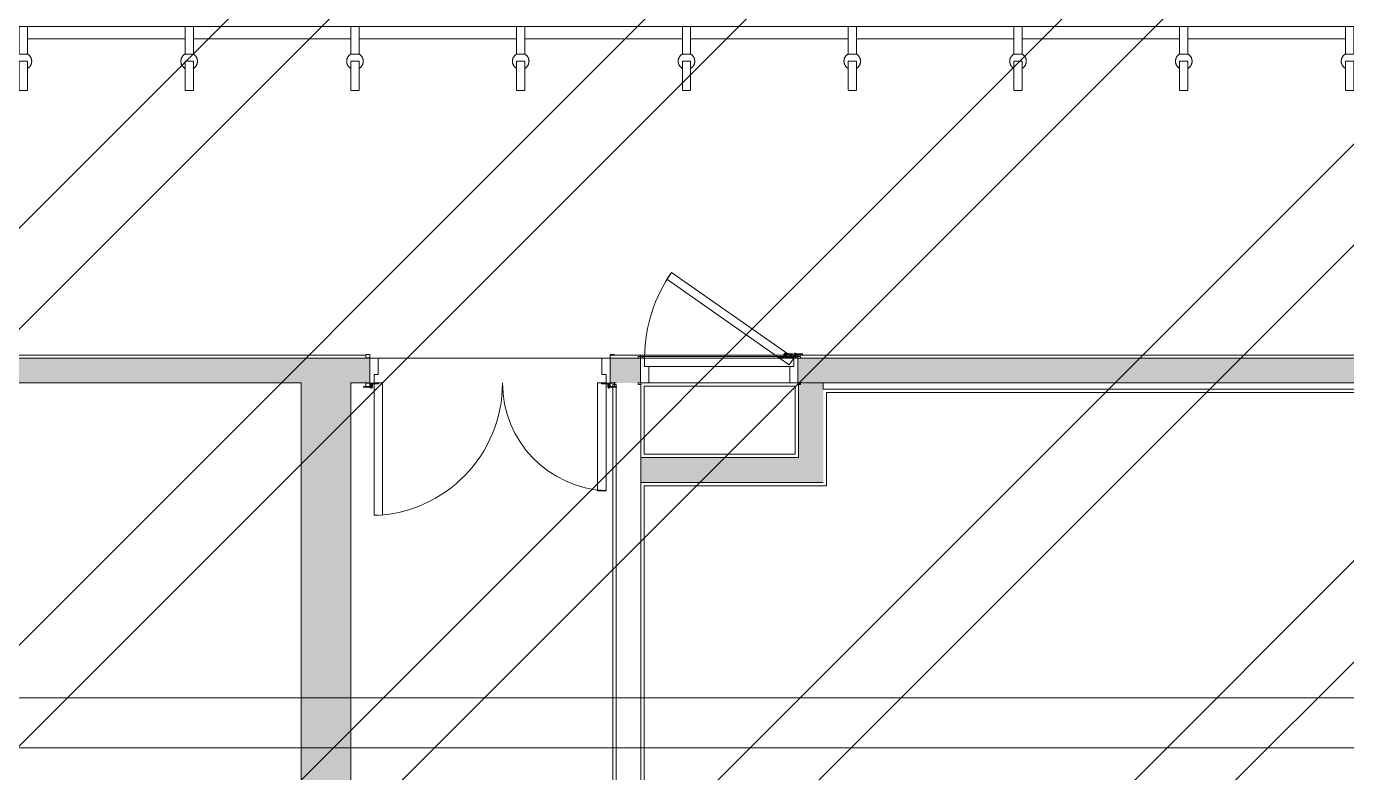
# Model space of a CAD drawing. Header units: millimetres. Extents: x -57519 to 497916, y -349472 to 446842.
# Drawn here: x 315646 to 323610, y 3207 to 7707 of the extents above; entities that cross this region are included whole.
import ezdxf

# ---------------------------------------------------------------- set-up
doc = ezdxf.new("R2010")
doc.units = ezdxf.units.MM
for name, color, linetype, lineweight in [('A-DETL-GENF', 92, 'Continuous', 5), ('A-DOOR', 31, 'Continuous', 5), ('A-DOOR-FRAM', 31, 'Continuous', 5), ('A-FLOR', 192, 'Continuous', 5), ('A-GENM', 13, 'Continuous', 5), ('A-WALL', 113, 'Continuous', 20), ('A-WALL-PATT', 111, 'Continuous', 20)]:
    doc.layers.add(name, color=color, linetype=linetype, lineweight=lineweight)

# ---------------------------------------------------------------- blocks, each defined once
blk = doc.blocks.new('Walls 13 - Walls 13-9359694-SITE COVERAGE')
at = {"layer": 'A-WALL', "lineweight": 5}
for p, q in [((66887.7, 7632.5), (67840.9, 7632.5)), ((67887.7, 7632.5), (68840.9, 7632.5)), ((68887.7, 7632.5), (69840.9, 7632.5)), ((69887.7, 7632.5), (70840.9, 7632.5)), ((70887.7, 7632.5), (71840.9, 7632.5)), ((71887.7, 7632.5), (72840.9, 7632.5)), ((72887.7, 7632.5), (73840.9, 7632.5)), ((73887.7, 7632.5), (74840.9, 7632.5))]:
    blk.add_line(p, q, dxfattribs=at)
blk = doc.blocks.new('DLN_Banner hook - DLN_Banner hook-V267-SITE COVERAGE')
at = {"layer": 'A-GENM'}
for p, q in [((-25, 0), (-25, -166.7)), ((-25, 0), (12.5, 0)), ((12.5, 0), (-12.5, 0)), ((12.5, 0), (25, 0)), ((25, -166.7), (25, 0)), ((-50, -211.6), (-49.9, -213.6)), ((-42.6, -236.3), (-41.5, -237.9)), ((-24.4, -166.7), (-25, -166.7)), ((-25, -166.7), (0, -166.7)), ((-25, -384.9), (-25, -210)), ((-25, -210), (25, -210)), ((0, -166.7), (22.5, -166.7)), ((22.5, -166.7), (25, -166.7)), ((25, -166.7), (24.4, -166.7)), ((25, -210), (25, -384.9)), ((-29, -250.8), (-27.3, -251.9)), ((-27.3, -251.9), (-25.6, -252.9)), ((24.8, -253.4), (26.6, -252.4)), ((29.9, -250.1), (31.4, -248.9)), ((-25, -385.6), (25, -385.6))]:
    blk.add_line(p, q, dxfattribs=at)
at = {"layer": 'A-GENM', "flags": 128}
for points in [[(-47.3, -193.9), (-48, -195.8), (-48.5, -197.8), (-48.9, -199.7), (-49.3, -201.7), (-49.6, -203.7), (-49.8, -205.6), (-49.9, -207.6), (-50, -209.6), (-50, -211.6)], [(-49.9, -213.6), (-49.7, -215.6), (-49.4, -217.6), (-49.1, -219.6), (-48.7, -221.5), (-48.2, -223.5), (-47.6, -225.4), (-46.9, -227.3), (-46.2, -229.1), (-45.4, -231)], [(-25, -166.7), (-26.7, -167.7), (-28.4, -168.8), (-30, -170), (-31.6, -171.2), (-33.1, -172.5), (-34.6, -173.9), (-36, -175.3), (-37.4, -176.8), (-38.7, -178.3), (-39.9, -179.9), (-41.1, -181.5), (-42.2, -183.1), (-43.2, -184.8), (-44.2, -186.6), (-45.1, -188.4), (-45.9, -190.2), (-46.7, -192), (-47.3, -193.9)], [(-45.4, -231), (-44.5, -232.8), (-43.6, -234.5), (-42.6, -236.3)], [(-41.5, -237.9), (-40.3, -239.6), (-39.1, -241.2)], [(27.5, -168.2), (25.8, -167.2), (25, -166.7)], [(37.9, -177.4), (36.6, -175.9), (35.2, -174.5), (33.8, -173.1), (32.3, -171.8), (30.7, -170.5), (29.1, -169.4), (27.5, -168.2)], [(35.9, -244.8), (37.2, -243.4), (38.5, -241.9), (39.8, -240.3), (41, -238.7), (42.1, -237), (43.1, -235.3), (44.1, -233.6), (45, -231.8), (45.8, -230), (46.6, -228.1)], [(47, -192.9), (46.3, -191), (45.5, -189.2), (44.6, -187.4), (43.7, -185.6), (42.6, -183.9), (41.6, -182.2), (40.4, -180.6), (39.2, -179), (37.9, -177.4)], [(46.6, -228.1), (47.3, -226.2), (47.9, -224.3), (48.4, -222.4), (48.9, -220.5), (49.3, -218.5), (49.6, -216.5), (49.8, -214.5), (49.9, -212.5), (50, -210.5), (50, -208.5), (49.9, -206.5)], [(49.9, -206.5), (49.7, -204.6), (49.4, -202.6), (49.1, -200.6), (48.7, -198.6), (48.2, -196.7), (47.6, -194.8), (47, -192.9)], [(-39.1, -241.2), (-37.8, -242.7), (-36.5, -244.2), (-35.1, -245.6), (-33.6, -247), (-32.1, -248.3), (-30.6, -249.6), (-29, -250.8)], [(26.6, -252.4), (28.2, -251.3), (29.9, -250.1)], [(31.4, -248.9), (33, -247.6), (34.4, -246.2), (35.9, -244.8)]]:
    blk.add_lwpolyline(points, dxfattribs=at)
blk = doc.blocks.new('DLN_Banner hook - DLN_Banner hook-V268-SITE COVERAGE')
at = {"layer": 'A-GENM'}
for p, q in [((-25, 0), (-25, -166.7)), ((-25, 0), (-24.1, 0)), ((-24.1, 0), (25, 0)), ((12.5, 0), (-12.5, 0)), ((25, -166.7), (25, 0)), ((-24.4, -166.7), (-25, -166.7)), ((-25, -166.7), (0, -166.7)), ((-25, -384.9), (-25, -210)), ((-25, -210), (25, -210)), ((0, -166.7), (25, -166.7)), ((25, -166.7), (24.4, -166.7)), ((25, -210), (25, -267.7)), ((25, -267.7), (25, -385.6)), ((-25, -385.6), (25, -385.6)), ((25, -385.6), (25, -384.9))]:
    blk.add_line(p, q, dxfattribs=at)
at = {"layer": 'A-GENM', "flags": 128}
for points in [[(-49.9, -207.6), (-50, -209.6), (-50, -211.6), (-49.9, -213.6), (-49.7, -215.6), (-49.4, -217.6), (-49.1, -219.6), (-48.7, -221.5), (-48.2, -223.5), (-47.6, -225.4), (-46.9, -227.3), (-46.2, -229.1)], [(-25, -166.7), (-26.7, -167.7), (-28.4, -168.8), (-30, -170), (-31.6, -171.2), (-33.1, -172.5), (-34.6, -173.9), (-36, -175.3), (-37.4, -176.8), (-38.7, -178.3), (-39.9, -179.9), (-41.1, -181.5), (-42.2, -183.1), (-43.2, -184.8), (-44.2, -186.6), (-45.1, -188.4), (-45.9, -190.2), (-46.7, -192), (-47.3, -193.9), (-48, -195.8), (-48.5, -197.8), (-48.9, -199.7), (-49.3, -201.7), (-49.6, -203.7), (-49.8, -205.6), (-49.9, -207.6)], [(-46.2, -229.1), (-45.4, -231), (-44.5, -232.8), (-43.6, -234.5), (-42.6, -236.3), (-41.5, -237.9), (-40.3, -239.6), (-39.1, -241.2), (-37.8, -242.7), (-36.5, -244.2), (-35.1, -245.6), (-33.6, -247), (-32.1, -248.3), (-30.6, -249.6), (-29, -250.8), (-27.3, -251.9), (-25.6, -252.9)], [(24.8, -253.4), (26.6, -252.4), (28.2, -251.3), (29.9, -250.1), (31.4, -248.9), (33, -247.6), (34.4, -246.2), (35.9, -244.8), (37.2, -243.4), (38.5, -241.9), (39.8, -240.3), (41, -238.7), (42.1, -237), (43.1, -235.3), (44.1, -233.6), (45, -231.8), (45.8, -230), (46.6, -228.1), (47.3, -226.2), (47.9, -224.3), (48.4, -222.4), (48.9, -220.5)], [(48.9, -220.5), (49.3, -218.5), (49.6, -216.5), (49.8, -214.5), (49.9, -212.5), (50, -210.5), (50, -208.5), (49.9, -206.5), (49.7, -204.6), (49.4, -202.6), (49.1, -200.6), (48.7, -198.6), (48.2, -196.7), (47.6, -194.8), (47, -192.9), (46.3, -191), (45.5, -189.2), (44.6, -187.4), (43.7, -185.6), (42.6, -183.9), (41.6, -182.2), (40.4, -180.6), (39.2, -179), (37.9, -177.4), (36.6, -175.9), (35.2, -174.5), (33.8, -173.1), (32.3, -171.8), (30.7, -170.5), (29.1, -169.4), (27.5, -168.2), (25.8, -167.2), (25, -166.7)]]:
    blk.add_lwpolyline(points, dxfattribs=at)
blk = doc.blocks.new('DLN_Banner hook - DLN_Banner hook-V269-SITE COVERAGE')
at = {"layer": 'A-GENM'}
for p, q in [((-25, 0), (-25, -166.7)), ((-25, 0), (25, 0)), ((12.5, 0), (-12.5, 0)), ((25, -166.7), (25, 0)), ((-24.4, -166.7), (-25, -166.7)), ((-25, -166.7), (0, -166.7)), ((-25, -384.9), (-25, -210)), ((-25, -210), (25, -210)), ((0, -166.7), (25, -166.7)), ((25, -166.7), (24.4, -166.7)), ((25, -210), (25, -384.9)), ((-25, -385.6), (25, -385.6))]:
    blk.add_line(p, q, dxfattribs=at)
at = {"layer": 'A-GENM', "flags": 128}
for points in [[(-25, -166.7), (-26.7, -167.7), (-28.4, -168.8), (-30, -170), (-31.6, -171.2), (-33.1, -172.5), (-34.6, -173.9), (-36, -175.3), (-37.4, -176.8), (-38.7, -178.3), (-39.9, -179.9), (-41.1, -181.5), (-42.2, -183.1), (-43.2, -184.8), (-44.2, -186.6), (-45.1, -188.4), (-45.9, -190.2), (-46.7, -192), (-47.3, -193.9), (-48, -195.8), (-48.5, -197.8), (-48.9, -199.7), (-49.3, -201.7), (-49.6, -203.7), (-49.8, -205.6), (-49.9, -207.6), (-50, -209.6), (-50, -211.6), (-49.9, -213.6), (-49.7, -215.6), (-49.4, -217.6), (-49.1, -219.6), (-48.7, -221.5), (-48.2, -223.5), (-47.6, -225.4), (-46.9, -227.3), (-46.2, -229.1), (-45.4, -231), (-44.5, -232.8), (-43.6, -234.5), (-42.6, -236.3), (-41.5, -237.9), (-40.3, -239.6), (-39.1, -241.2), (-37.8, -242.7), (-36.5, -244.2), (-35.1, -245.6), (-33.6, -247), (-32.1, -248.3), (-30.6, -249.6), (-29, -250.8), (-27.3, -251.9), (-25.6, -252.9)], [(24.8, -253.4), (26.6, -252.4), (28.2, -251.3), (29.9, -250.1), (31.4, -248.9), (33, -247.6), (34.4, -246.2), (35.9, -244.8), (37.2, -243.4), (38.5, -241.9), (39.8, -240.3), (41, -238.7), (42.1, -237), (43.1, -235.3), (44.1, -233.6), (45, -231.8), (45.8, -230), (46.6, -228.1), (47.3, -226.2), (47.9, -224.3), (48.4, -222.4), (48.9, -220.5), (49.3, -218.5), (49.6, -216.5), (49.8, -214.5), (49.9, -212.5), (50, -210.5), (50, -208.5), (49.9, -206.5), (49.7, -204.6), (49.4, -202.6), (49.1, -200.6), (48.7, -198.6), (48.2, -196.7), (47.6, -194.8), (47, -192.9), (46.3, -191), (45.5, -189.2), (44.6, -187.4), (43.7, -185.6), (42.6, -183.9), (41.6, -182.2), (40.4, -180.6), (39.2, -179), (37.9, -177.4), (36.6, -175.9), (35.2, -174.5), (33.8, -173.1), (32.3, -171.8), (30.7, -170.5), (29.1, -169.4), (27.5, -168.2), (25.8, -167.2), (25, -166.7)]]:
    blk.add_lwpolyline(points, dxfattribs=at)
blk = doc.blocks.new('DLN_Banner hook - DLN_Banner hook-V270-SITE COVERAGE')
at = {"layer": 'A-GENM'}
for p, q in [((-25, 0), (-25, -166.7)), ((-25, 0), (25, 0)), ((12.5, 0), (-12.5, 0)), ((25, -166.7), (25, 0)), ((-49.9, -213.6), (-49.7, -215.6)), ((-24.4, -166.7), (-25, -166.7)), ((-25, -166.7), (0, -166.7)), ((-25, -384.9), (-25, -210)), ((-25, -210), (25, -210)), ((0, -166.7), (25, -166.7)), ((25, -166.7), (24.4, -166.7)), ((25, -210), (25, -217.7)), ((25, -217.7), (25, -384.9)), ((-25, -385.6), (25, -385.6))]:
    blk.add_line(p, q, dxfattribs=at)
at = {"layer": 'A-GENM', "flags": 128}
for points in [[(-48, -195.8), (-48.5, -197.8), (-48.9, -199.7), (-49.3, -201.7), (-49.6, -203.7), (-49.8, -205.6), (-49.9, -207.6), (-50, -209.6), (-50, -211.6), (-49.9, -213.6)], [(-49.7, -215.6), (-49.4, -217.6), (-49.1, -219.6), (-48.7, -221.5), (-48.2, -223.5), (-47.6, -225.4), (-46.9, -227.3), (-46.2, -229.1), (-45.4, -231), (-44.5, -232.8), (-43.6, -234.5), (-42.6, -236.3), (-41.5, -237.9), (-40.3, -239.6), (-39.1, -241.2), (-37.8, -242.7), (-36.5, -244.2), (-35.1, -245.6)], [(-25, -166.7), (-26.7, -167.7), (-28.4, -168.8), (-30, -170), (-31.6, -171.2), (-33.1, -172.5), (-34.6, -173.9), (-36, -175.3), (-37.4, -176.8), (-38.7, -178.3), (-39.9, -179.9), (-41.1, -181.5), (-42.2, -183.1), (-43.2, -184.8), (-44.2, -186.6), (-45.1, -188.4), (-45.9, -190.2), (-46.7, -192), (-47.3, -193.9), (-48, -195.8)], [(24.8, -253.4), (26.6, -252.4), (28.2, -251.3), (29.9, -250.1), (31.4, -248.9), (33, -247.6), (34.4, -246.2), (35.9, -244.8), (37.2, -243.4), (38.5, -241.9), (39.8, -240.3), (41, -238.7), (42.1, -237), (43.1, -235.3), (44.1, -233.6), (45, -231.8), (45.8, -230), (46.6, -228.1), (47.3, -226.2), (47.9, -224.3), (48.4, -222.4), (48.9, -220.5), (49.3, -218.5), (49.6, -216.5), (49.8, -214.5), (49.9, -212.5), (50, -210.5), (50, -208.5), (49.9, -206.5), (49.7, -204.6), (49.4, -202.6), (49.1, -200.6), (48.7, -198.6), (48.2, -196.7), (47.6, -194.8), (47, -192.9), (46.3, -191), (45.5, -189.2), (44.6, -187.4), (43.7, -185.6), (42.6, -183.9), (41.6, -182.2), (40.4, -180.6), (39.2, -179), (37.9, -177.4), (36.6, -175.9), (35.2, -174.5)], [(35.2, -174.5), (33.8, -173.1), (32.3, -171.8), (30.7, -170.5), (29.1, -169.4), (27.5, -168.2), (25.8, -167.2), (25, -166.7)], [(-35.1, -245.6), (-33.6, -247), (-32.1, -248.3), (-30.6, -249.6)], [(-30.6, -249.6), (-29, -250.8), (-27.3, -251.9), (-25.6, -252.9)]]:
    blk.add_lwpolyline(points, dxfattribs=at)
blk = doc.blocks.new('DLN_Banner hook - DLN_Banner hook-V271-SITE COVERAGE')
at = {"layer": 'A-GENM'}
for p, q in [((-25, 0), (-25, -166.7)), ((-25, 0), (25, 0)), ((12.5, 0), (-12.5, 0)), ((25, -166.7), (25, 0)), ((-24.4, -166.7), (-25, -166.7)), ((-25, -166.7), (-22.5, -166.7)), ((-25, -368.3), (-25, -210)), ((-25, -210), (25, -210)), ((-22.5, -166.7), (0, -166.7)), ((0, -166.7), (22.5, -166.7)), ((22.5, -166.7), (25, -166.7)), ((25, -166.7), (24.4, -166.7)), ((25, -210), (25, -247.6)), ((29.1, -169.4), (27.5, -168.2)), ((25, -247.6), (25, -384.9)), ((-25, -384.9), (-25, -368.3)), ((-25, -385.6), (25, -385.6))]:
    blk.add_line(p, q, dxfattribs=at)
at = {"layer": 'A-GENM', "flags": 128}
for points in [[(-49.9, -207.6), (-50, -209.6), (-50, -211.6), (-49.9, -213.6), (-49.7, -215.6), (-49.4, -217.6), (-49.1, -219.6), (-48.7, -221.5), (-48.2, -223.5), (-47.6, -225.4)], [(-49.3, -201.7), (-49.6, -203.7), (-49.8, -205.6), (-49.9, -207.6)], [(-48, -195.8), (-48.5, -197.8), (-48.9, -199.7), (-49.3, -201.7)], [(-45.9, -190.2), (-46.7, -192), (-47.3, -193.9), (-48, -195.8)], [(-47.6, -225.4), (-46.9, -227.3), (-46.2, -229.1), (-45.4, -231), (-44.5, -232.8), (-43.6, -234.5), (-42.6, -236.3), (-41.5, -237.9), (-40.3, -239.6), (-39.1, -241.2), (-37.8, -242.7), (-36.5, -244.2), (-35.1, -245.6), (-33.6, -247), (-32.1, -248.3), (-30.6, -249.6), (-29, -250.8), (-27.3, -251.9), (-25.6, -252.9)], [(-43.2, -184.8), (-44.2, -186.6), (-45.1, -188.4), (-45.9, -190.2)], [(-39.9, -179.9), (-41.1, -181.5), (-42.2, -183.1), (-43.2, -184.8)], [(-36, -175.3), (-37.4, -176.8), (-38.7, -178.3), (-39.9, -179.9)], [(-31.6, -171.2), (-33.1, -172.5), (-34.6, -173.9), (-36, -175.3)], [(-25, -166.7), (-26.7, -167.7), (-28.4, -168.8), (-30, -170), (-31.6, -171.2)], [(24.8, -253.4), (26.6, -252.4), (28.2, -251.3), (29.9, -250.1), (31.4, -248.9), (33, -247.6), (34.4, -246.2), (35.9, -244.8), (37.2, -243.4), (38.5, -241.9), (39.8, -240.3), (41, -238.7), (42.1, -237), (43.1, -235.3), (44.1, -233.6), (45, -231.8), (45.8, -230), (46.6, -228.1), (47.3, -226.2), (47.9, -224.3), (48.4, -222.4), (48.9, -220.5), (49.3, -218.5), (49.6, -216.5), (49.8, -214.5), (49.9, -212.5), (50, -210.5), (50, -208.5), (49.9, -206.5), (49.7, -204.6), (49.4, -202.6), (49.1, -200.6), (48.7, -198.6), (48.2, -196.7), (47.6, -194.8), (47, -192.9), (46.3, -191), (45.5, -189.2), (44.6, -187.4), (43.7, -185.6), (42.6, -183.9), (41.6, -182.2), (40.4, -180.6), (39.2, -179), (37.9, -177.4), (36.6, -175.9), (35.2, -174.5), (33.8, -173.1), (32.3, -171.8), (30.7, -170.5), (29.1, -169.4)], [(27.5, -168.2), (25.8, -167.2), (25, -166.7)]]:
    blk.add_lwpolyline(points, dxfattribs=at)
blk = doc.blocks.new('DLN_Banner hook - DLN_Banner hook-V272-SITE COVERAGE')
at = {"layer": 'A-GENM'}
for p, q in [((-25, 0), (-25, -166.7)), ((-25, 0), (25, 0)), ((12.5, 0), (-12.5, 0)), ((25, -166.7), (25, 0)), ((-49.1, -219.6), (-48.7, -221.5)), ((-48.7, -221.5), (-48.2, -223.5)), ((-48.2, -223.5), (-47.6, -225.4)), ((-47.6, -225.4), (-46.9, -227.3)), ((-43.6, -234.5), (-42.6, -236.3)), ((-42.6, -236.3), (-41.5, -237.9)), ((-41.5, -237.9), (-40.3, -239.6)), ((-24.4, -166.7), (-25, -166.7)), ((-25, -166.7), (-24.4, -166.7)), ((-25, -217.7), (-25, -210)), ((-25, -210), (25, -210)), ((-25, -267.7), (-25, -217.7)), ((-24.4, -166.7), (0, -166.7)), ((0, -166.7), (25, -166.7)), ((25, -166.7), (24.4, -166.7)), ((25, -210), (25, -217.7)), ((25, -217.7), (25, -230.5)), ((25, -230.5), (25, -289.7)), ((-40.3, -239.6), (-39.1, -241.2)), ((-39.1, -241.2), (-37.8, -242.7)), ((-37.8, -242.7), (-36.5, -244.2)), ((-36.5, -244.2), (-35.1, -245.6)), ((-35.1, -245.6), (-33.6, -247)), ((-33.6, -247), (-32.1, -248.3)), ((-32.1, -248.3), (-30.6, -249.6)), ((-30.6, -249.6), (-29, -250.8)), ((-25, -333.7), (-25, -267.7)), ((25, -289.7), (25, -379.2)), ((-25, -379.2), (-25, -333.7)), ((-25, -385.6), (-25, -379.2)), ((-25, -384.9), (-25, -385.6)), ((-25, -385.6), (25, -385.6)), ((25, -379.2), (25, -384.9)), ((25, -384.9), (25, -385.6)), ((25, -385.6), (25, -384.9))]:
    blk.add_line(p, q, dxfattribs=at)
at = {"layer": 'A-GENM', "flags": 128}
for points in [[(-38.7, -178.3), (-39.9, -179.9), (-41.1, -181.5), (-42.2, -183.1), (-43.2, -184.8), (-44.2, -186.6), (-45.1, -188.4), (-45.9, -190.2), (-46.7, -192), (-47.3, -193.9), (-48, -195.8), (-48.5, -197.8), (-48.9, -199.7), (-49.3, -201.7), (-49.6, -203.7), (-49.8, -205.6), (-49.9, -207.6), (-50, -209.6), (-50, -211.6), (-49.9, -213.6), (-49.7, -215.6), (-49.4, -217.6), (-49.1, -219.6)], [(-46.9, -227.3), (-46.2, -229.1), (-45.4, -231), (-44.5, -232.8), (-43.6, -234.5)], [(-34.6, -173.9), (-36, -175.3), (-37.4, -176.8), (-38.7, -178.3)], [(-30, -170), (-31.6, -171.2), (-33.1, -172.5), (-34.6, -173.9)], [(-25, -166.7), (-26.7, -167.7), (-28.4, -168.8), (-30, -170)], [(24.8, -253.4), (26.6, -252.4), (28.2, -251.3), (29.9, -250.1), (31.4, -248.9), (33, -247.6), (34.4, -246.2), (35.9, -244.8), (37.2, -243.4), (38.5, -241.9), (39.8, -240.3), (41, -238.7), (42.1, -237), (43.1, -235.3), (44.1, -233.6), (45, -231.8), (45.8, -230), (46.6, -228.1), (47.3, -226.2), (47.9, -224.3), (48.4, -222.4), (48.9, -220.5), (49.3, -218.5), (49.6, -216.5), (49.8, -214.5)], [(40.4, -180.6), (39.2, -179), (37.9, -177.4), (36.6, -175.9), (35.2, -174.5), (33.8, -173.1), (32.3, -171.8), (30.7, -170.5), (29.1, -169.4), (27.5, -168.2), (25.8, -167.2), (25, -166.7)], [(49.9, -206.5), (49.7, -204.6), (49.4, -202.6), (49.1, -200.6), (48.7, -198.6), (48.2, -196.7), (47.6, -194.8), (47, -192.9), (46.3, -191), (45.5, -189.2), (44.6, -187.4), (43.7, -185.6), (42.6, -183.9), (41.6, -182.2), (40.4, -180.6)], [(49.8, -214.5), (49.9, -212.5), (50, -210.5), (50, -208.5), (49.9, -206.5)], [(-29, -250.8), (-27.3, -251.9), (-25.6, -252.9)]]:
    blk.add_lwpolyline(points, dxfattribs=at)
blk = doc.blocks.new('DLN_Banner hook - DLN_Banner hook-V273-SITE COVERAGE')
at = {"layer": 'A-GENM'}
for p, q in [((-25, 0), (-25, -166.7)), ((-25, 0), (25, 0)), ((12.5, 0), (-12.5, 0)), ((25, -166.7), (25, 0)), ((-49.9, -213.6), (-49.7, -215.6)), ((-24.4, -166.7), (-25, -166.7)), ((-25, -166.7), (0, -166.7)), ((-25, -289.7), (-25, -210)), ((-25, -210), (25, -210)), ((0, -166.7), (25, -166.7)), ((25, -166.7), (24.4, -166.7)), ((25, -210), (25, -217.7)), ((25, -217.7), (25, -379.2)), ((32.3, -171.8), (30.7, -170.5)), ((47.9, -224.3), (48.4, -222.4)), ((-27.3, -251.9), (-25.6, -252.9)), ((-25, -333.7), (-25, -289.7)), ((24.8, -253.4), (26.6, -252.4)), ((31.4, -248.9), (33, -247.6)), ((-25, -384.9), (-25, -333.7)), ((-25, -385.6), (25, -385.6)), ((25, -379.2), (25, -384.9))]:
    blk.add_line(p, q, dxfattribs=at)
at = {"layer": 'A-GENM', "flags": 128}
for points in [[(-48.5, -197.8), (-48.9, -199.7), (-49.3, -201.7), (-49.6, -203.7), (-49.8, -205.6), (-49.9, -207.6), (-50, -209.6), (-50, -211.6), (-49.9, -213.6)], [(-49.7, -215.6), (-49.4, -217.6), (-49.1, -219.6), (-48.7, -221.5), (-48.2, -223.5)], [(-44.2, -186.6), (-45.1, -188.4), (-45.9, -190.2), (-46.7, -192), (-47.3, -193.9), (-48, -195.8), (-48.5, -197.8)], [(-48.2, -223.5), (-47.6, -225.4), (-46.9, -227.3), (-46.2, -229.1), (-45.4, -231), (-44.5, -232.8)], [(-44.5, -232.8), (-43.6, -234.5), (-42.6, -236.3), (-41.5, -237.9), (-40.3, -239.6)], [(-37.4, -176.8), (-38.7, -178.3), (-39.9, -179.9), (-41.1, -181.5), (-42.2, -183.1), (-43.2, -184.8), (-44.2, -186.6)], [(-34.6, -173.9), (-36, -175.3), (-37.4, -176.8)], [(-25, -166.7), (-26.7, -167.7), (-28.4, -168.8), (-30, -170), (-31.6, -171.2), (-33.1, -172.5), (-34.6, -173.9)], [(30.7, -170.5), (29.1, -169.4), (27.5, -168.2), (25.8, -167.2), (25, -166.7)], [(49.7, -204.6), (49.4, -202.6), (49.1, -200.6), (48.7, -198.6), (48.2, -196.7), (47.6, -194.8), (47, -192.9), (46.3, -191), (45.5, -189.2), (44.6, -187.4), (43.7, -185.6), (42.6, -183.9), (41.6, -182.2), (40.4, -180.6), (39.2, -179), (37.9, -177.4), (36.6, -175.9), (35.2, -174.5), (33.8, -173.1), (32.3, -171.8)], [(38.5, -241.9), (39.8, -240.3), (41, -238.7), (42.1, -237), (43.1, -235.3)], [(43.1, -235.3), (44.1, -233.6), (45, -231.8), (45.8, -230), (46.6, -228.1), (47.3, -226.2), (47.9, -224.3)], [(48.4, -222.4), (48.9, -220.5), (49.3, -218.5), (49.6, -216.5), (49.8, -214.5)], [(49.8, -214.5), (49.9, -212.5), (50, -210.5), (50, -208.5), (49.9, -206.5), (49.7, -204.6)], [(-40.3, -239.6), (-39.1, -241.2), (-37.8, -242.7), (-36.5, -244.2), (-35.1, -245.6), (-33.6, -247), (-32.1, -248.3)], [(-32.1, -248.3), (-30.6, -249.6), (-29, -250.8), (-27.3, -251.9)], [(26.6, -252.4), (28.2, -251.3), (29.9, -250.1), (31.4, -248.9)], [(33, -247.6), (34.4, -246.2), (35.9, -244.8), (37.2, -243.4), (38.5, -241.9)]]:
    blk.add_lwpolyline(points, dxfattribs=at)
blk = doc.blocks.new('DLN_Banner hook - DLN_Banner hook-V274-SITE COVERAGE')
at = {"layer": 'A-GENM'}
for p, q in [((-25, 0), (-25, -166.7)), ((-25, 0), (25, 0)), ((0, 0), (-12.5, 0)), ((12.5, 0), (0, 0)), ((25, -166.7), (25, 0)), ((-49.4, -217.6), (-49.1, -219.6)), ((-45.4, -231), (-44.5, -232.8)), ((-41.5, -237.9), (-40.3, -239.6)), ((-37.4, -176.8), (-38.7, -178.3)), ((-24.4, -166.7), (-25, -166.7)), ((-25, -166.7), (0, -166.7)), ((-25, -385.6), (-25, -210)), ((-25, -210), (25, -210)), ((0, -166.7), (25, -166.7)), ((25, -166.7), (24.4, -166.7)), ((25, -210), (25, -384.9)), ((48.9, -220.5), (49.3, -218.5)), ((49.3, -218.5), (49.6, -216.5)), ((49.9, -212.5), (50, -210.5)), ((-27.3, -251.9), (-25.6, -252.9)), ((24.8, -253.4), (26.6, -252.4)), ((31.4, -248.9), (33, -247.6)), ((33, -247.6), (34.4, -246.2)), ((-25, -384.9), (-25, -385.6)), ((-25, -385.6), (25, -385.6))]:
    blk.add_line(p, q, dxfattribs=at)
at = {"layer": 'A-GENM', "flags": 128}
for points in [[(-49.3, -201.7), (-49.6, -203.7), (-49.8, -205.6), (-49.9, -207.6), (-50, -209.6), (-50, -211.6), (-49.9, -213.6)], [(-49.9, -213.6), (-49.7, -215.6), (-49.4, -217.6)], [(-47.3, -193.9), (-48, -195.8), (-48.5, -197.8), (-48.9, -199.7), (-49.3, -201.7)], [(-49.1, -219.6), (-48.7, -221.5), (-48.2, -223.5)], [(-48.2, -223.5), (-47.6, -225.4), (-46.9, -227.3), (-46.2, -229.1), (-45.4, -231)], [(-43.2, -184.8), (-44.2, -186.6), (-45.1, -188.4), (-45.9, -190.2), (-46.7, -192), (-47.3, -193.9)], [(-44.5, -232.8), (-43.6, -234.5), (-42.6, -236.3), (-41.5, -237.9)], [(-38.7, -178.3), (-39.9, -179.9), (-41.1, -181.5), (-42.2, -183.1), (-43.2, -184.8)], [(-33.1, -172.5), (-34.6, -173.9), (-36, -175.3), (-37.4, -176.8)], [(-28.4, -168.8), (-30, -170), (-31.6, -171.2), (-33.1, -172.5)], [(-25, -166.7), (-26.7, -167.7), (-28.4, -168.8)], [(50, -210.5), (50, -208.5), (49.9, -206.5), (49.7, -204.6), (49.4, -202.6), (49.1, -200.6), (48.7, -198.6), (48.2, -196.7), (47.6, -194.8), (47, -192.9), (46.3, -191), (45.5, -189.2), (44.6, -187.4), (43.7, -185.6), (42.6, -183.9), (41.6, -182.2), (40.4, -180.6), (39.2, -179), (37.9, -177.4), (36.6, -175.9), (35.2, -174.5), (33.8, -173.1), (32.3, -171.8), (30.7, -170.5), (29.1, -169.4), (27.5, -168.2), (25.8, -167.2), (25, -166.7)], [(34.4, -246.2), (35.9, -244.8), (37.2, -243.4), (38.5, -241.9), (39.8, -240.3), (41, -238.7), (42.1, -237), (43.1, -235.3), (44.1, -233.6)], [(44.1, -233.6), (45, -231.8), (45.8, -230), (46.6, -228.1), (47.3, -226.2), (47.9, -224.3), (48.4, -222.4), (48.9, -220.5)], [(49.6, -216.5), (49.8, -214.5), (49.9, -212.5)], [(-40.3, -239.6), (-39.1, -241.2), (-37.8, -242.7), (-36.5, -244.2)], [(-36.5, -244.2), (-35.1, -245.6), (-33.6, -247), (-32.1, -248.3)], [(-32.1, -248.3), (-30.6, -249.6), (-29, -250.8), (-27.3, -251.9)], [(26.6, -252.4), (28.2, -251.3), (29.9, -250.1), (31.4, -248.9)]]:
    blk.add_lwpolyline(points, dxfattribs=at)
blk = doc.blocks.new('DLN_Banner hook - DLN_Banner hook-V275-SITE COVERAGE')
at = {"layer": 'A-GENM'}
for p, q in [((-25, 0), (-25, -166.7)), ((-25, 0), (25, 0)), ((6.5, 0), (-12.5, 0)), ((12.5, 0), (6.5, 0)), ((25, -166.7), (25, 0)), ((-49.3, -201.7), (-49.6, -203.7)), ((-24.4, -166.7), (-25, -166.7)), ((-25, -166.7), (-22.5, -166.7)), ((-25, -352.8), (-25, -210)), ((-25, -210), (25, -210)), ((-22.5, -166.7), (-5.6, -166.7)), ((-5.6, -166.7), (0, -166.7)), ((0, -166.7), (25, -166.7)), ((25, -166.7), (24.4, -166.7)), ((25, -210), (25, -267.7)), ((42.6, -183.9), (41.6, -182.2)), ((25, -267.7), (25, -289.7)), ((25, -289.7), (25, -385.6)), ((-25, -384.9), (-25, -352.8)), ((-25, -385.6), (25, -385.6)), ((25, -385.6), (25, -384.9))]:
    blk.add_line(p, q, dxfattribs=at)
at = {"layer": 'A-GENM', "flags": 128}
for points in [[(-49.6, -203.7), (-49.8, -205.6), (-49.9, -207.6), (-50, -209.6), (-50, -211.6), (-49.9, -213.6), (-49.7, -215.6), (-49.4, -217.6), (-49.1, -219.6), (-48.7, -221.5), (-48.2, -223.5), (-47.6, -225.4), (-46.9, -227.3), (-46.2, -229.1), (-45.4, -231), (-44.5, -232.8), (-43.6, -234.5), (-42.6, -236.3)], [(-25, -166.7), (-26.7, -167.7), (-28.4, -168.8), (-30, -170), (-31.6, -171.2), (-33.1, -172.5), (-34.6, -173.9), (-36, -175.3), (-37.4, -176.8), (-38.7, -178.3), (-39.9, -179.9), (-41.1, -181.5), (-42.2, -183.1), (-43.2, -184.8), (-44.2, -186.6), (-45.1, -188.4), (-45.9, -190.2), (-46.7, -192), (-47.3, -193.9), (-48, -195.8), (-48.5, -197.8), (-48.9, -199.7), (-49.3, -201.7)], [(-42.6, -236.3), (-41.5, -237.9), (-40.3, -239.6), (-39.1, -241.2), (-37.8, -242.7), (-36.5, -244.2), (-35.1, -245.6), (-33.6, -247), (-32.1, -248.3), (-30.6, -249.6), (-29, -250.8), (-27.3, -251.9), (-25.6, -252.9)], [(24.8, -253.4), (26.6, -252.4), (28.2, -251.3), (29.9, -250.1), (31.4, -248.9), (33, -247.6), (34.4, -246.2), (35.9, -244.8), (37.2, -243.4), (38.5, -241.9), (39.8, -240.3), (41, -238.7), (42.1, -237), (43.1, -235.3), (44.1, -233.6), (45, -231.8), (45.8, -230), (46.6, -228.1), (47.3, -226.2), (47.9, -224.3), (48.4, -222.4), (48.9, -220.5), (49.3, -218.5), (49.6, -216.5), (49.8, -214.5), (49.9, -212.5), (50, -210.5)], [(33.8, -173.1), (32.3, -171.8), (30.7, -170.5), (29.1, -169.4), (27.5, -168.2), (25.8, -167.2), (25, -166.7)], [(41.6, -182.2), (40.4, -180.6), (39.2, -179), (37.9, -177.4), (36.6, -175.9), (35.2, -174.5), (33.8, -173.1)], [(50, -210.5), (50, -208.5), (49.9, -206.5), (49.7, -204.6), (49.4, -202.6), (49.1, -200.6), (48.7, -198.6), (48.2, -196.7), (47.6, -194.8), (47, -192.9), (46.3, -191), (45.5, -189.2), (44.6, -187.4), (43.7, -185.6), (42.6, -183.9)]]:
    blk.add_lwpolyline(points, dxfattribs=at)
blk = doc.blocks.new('DLN-Access Panel__AP02_ - _AP02_ 900 x 1100 _WH_-14685773-SITE COVERAGE')
at = {"layer": 'A-DOOR'}
for p, q in [((-490, 85), (-477.5, 85)), ((-477.5, 85), (-490, 85)), ((-490, 75), (-490, 85)), ((472, 85), (490, 85)), ((490, 85), (472, 85)), ((490, 85), (490, 75)), ((490, 85), (490, 75)), ((-490, 75), (-477.5, 75)), ((-477.5, 75), (-490, 75)), ((-475, 75), (-460, 75)), ((-457.5, 75), (460, 75)), ((-457.5, 75), (-425, 75)), ((-452.5, 75), (-425, 75)), ((-425, 75), (425, 75)), ((-425, 75), (425, 75)), ((425, 75), (460, 75)), ((425, 75), (447.5, 75)), ((452.5, 75), (460, 75)), ((460, 75), (472.5, 75)), ((490, 75), (472.5, 75)), ((475, 75), (490, 75)), ((-490, -75), (490, -75)), ((-475, -75), (-490, -75)), ((-490, -85), (-490, -75)), ((-465, -75), (-475, -75)), ((-465, -75), (-465, -85)), ((-450, -75), (-465, -75)), ((-465, -75), (-450, -75)), ((-465, -85), (-465, -75)), ((-412.5, -75), (-465, -75)), ((-465, -75), (-465, -85)), ((-465, -85), (-465, -75)), ((-465, -75), (-412.5, -75)), ((-412.5, -75), (-460, -75)), ((-460, -75), (-460, -85)), ((-412.5, -75), (-460, -75)), ((460, -75), (-460, -75)), ((-460, -76.7), (-460, -85)), ((-455.5, -75), (-459.5, -75)), ((-459.5, -75), (-455.5, -75)), ((-459.5, -76.8), (-459.5, -85)), ((-459.5, -85), (-459.5, -76.8)), ((-455.5, -85), (-455.5, -78.2)), ((-455.5, -78.2), (-455.5, -85)), ((-421.3, -34), (-450, -75)), ((-450, -75), (-444, -79.2)), ((-444, -79.2), (-435.7, -85)), ((-362.8, -75), (-421.3, -34)), ((-412.5, -80), (-412.5, -75)), ((-412.5, -75), (-412.5, -80)), ((-405, -75), (-412.5, -75)), ((-405, -75), (-412.5, -75)), ((-405, -75), (-405, -85)), ((-390, -75), (-405, -75)), ((-405, -75), (-390, -75)), ((-405, -85), (-405, -75)), ((-352.5, -75), (-405, -75)), ((-405, -75), (-405, -85)), ((-405, -85), (-405, -75)), ((-405, -75), (-352.5, -75)), ((-390, -75), (-405, -75)), ((-390, -75), (-405, -75)), ((-395.5, -75), (-399.5, -75)), ((-399.5, -75), (-395.5, -75)), ((-399.5, -76.8), (-399.5, -85)), ((-399.5, -85), (-399.5, -76.8)), ((-395.5, -85), (-395.5, -78.2)), ((-395.5, -78.2), (-395.5, -85)), ((-352.5, -75), (-390, -75)), ((-352.5, -75), (-390, -75)), ((-352.5, -80), (-352.5, -75)), ((-352.5, -75), (-352.5, -80)), ((450, -75), (-352.5, -75)), ((450, -75), (-352.5, -75)), ((460, -75), (450, -75)), ((460, -75), (450, -75)), ((475, -75), (460, -75)), ((460, -85), (460, -75)), ((460, -85), (460, -75)), ((490, -75), (475, -75)), ((490, -75), (490, -85)), ((-465, -95), (-502.5, -95)), ((-502.5, -95), (-502.5, -100)), ((-502.5, -100), (-502.5, -95)), ((-502.5, -95), (-465, -95)), ((-502.5, -100), (-464.6, -100)), ((-464.6, -100), (-502.5, -100)), ((490, -85), (-490, -85)), ((-465, -85), (-465, -95)), ((-465, -95), (-465, -85)), ((-465, -85), (-465, -97.5)), ((-465, -97.5), (-465, -85)), ((-460, -85), (460, -85)), ((-459.5, -85), (-459.5, -97.5)), ((-459.5, -97.5), (-459.5, -85)), ((-455.5, -97.5), (-455.5, -86.4)), ((-455.5, -86.4), (-455.5, -97.5)), ((-450, -80), (-412.5, -80)), ((-412.5, -80), (-450, -80)), ((-450, -97.5), (-450, -85)), ((-450, -85), (-450, -97.5)), ((-450, -97.5), (-450, -85)), ((-450, -85), (-450, -97.5)), ((-450, -85), (-405, -85)), ((-405, -95), (-442.5, -95)), ((-442.5, -95), (-442.5, -100)), ((-442.5, -100), (-442.5, -95)), ((-442.5, -95), (-405, -95)), ((-442.5, -100), (-404.6, -100)), ((-404.6, -100), (-442.5, -100)), ((-435.7, -85), (-421.4, -95)), ((-414.3, -100), (287.2, -591.2)), ((-405, -85), (-405, -95)), ((-405, -95), (-405, -85)), ((-405, -85), (-405, -97.5)), ((-405, -97.5), (-405, -85)), ((-405, -85), (-397.5, -85)), ((-399.5, -85), (-399.5, -97.5)), ((-399.5, -97.5), (-399.5, -85)), ((-395.5, -97.5), (-395.5, -86.4)), ((-395.5, -86.4), (-395.5, -97.5)), ((-390, -80), (-352.5, -80)), ((-352.5, -80), (-390, -80)), ((-390, -97.5), (-390, -85)), ((-390, -85), (-390, -97.5)), ((-390, -97.5), (-390, -85)), ((-390, -85), (-390, -97.5)), ((-390, -85), (460, -85)), ((-348.5, -85), (-355.7, -80)), ((315.9, -550.3), (-348.5, -85)), ((287.2, -591.2), (315.9, -550.3))]:
    blk.add_line(p, q, dxfattribs=at)
for centre, radius, start, end in [((-450, -75), 900, 359.34653, 0.5), ((-457.5, -97.5), 7.5, 180, 0), ((-457.5, -97.5), 7.5, 180, 0), ((-457.5, -97.5), 7.5, 199.47122, 360), ((-457.5, -97.5), 7.5, 199.47122, 0), ((-457.5, -97.5), 2, 180, 360), ((-457.5, -97.5), 2, 180, 0), ((-397.5, -97.5), 7.5, 180, 0), ((-397.5, -97.5), 7.5, 180, 0), ((-397.5, -97.5), 7.5, 199.47122, 360), ((-397.5, -97.5), 7.5, 199.47122, 0), ((-397.5, -97.5), 2, 180, 360), ((-397.5, -97.5), 2, 180, 0), ((-450, -75), 900, 325, 359.34653)]:
    blk.add_arc(centre, radius, start, end, dxfattribs=at)
at = {"layer": 'A-DOOR-FRAM'}
for p, q in [((-460, 75), (-475, 75)), ((-475, -75), (-475, 75)), ((-475, -75), (-475, 75)), ((-425, 75), (-457.5, 75)), ((425, 75), (-425, 75)), ((425, 75), (-425, 75)), ((425, 75), (-425, 75)), ((-425, 75), (-425, -25)), ((-425, 75), (-425, -25)), ((425, -25), (425, 75)), ((425, -25), (425, 75)), ((452.5, 75), (425, 75)), ((460, 75), (452.5, 75)), ((472.5, 75), (460, 75)), ((475, 75), (475, -75)), ((475, 75), (475, -75)), ((475, -75), (-475, -75)), ((-465, -75), (-475, -75)), ((-412.5, -75), (-460, -75)), ((450, -25), (-450, -25)), ((-450, -25), (-425, -25)), ((-450, -25), (-450, -75)), ((-450, -25), (-450, -75)), ((-412.5, -75), (-450, -75)), ((-450, -75), (450, -75)), ((-425, -25), (425, -25)), ((-425, -25), (425, -25)), ((-425, -25), (425, -25)), ((-405, -75), (-412.5, -75)), ((-405, -75), (-412.5, -75)), ((-390, -75), (-405, -75)), ((-390, -75), (-405, -75)), ((-352.5, -75), (-390, -75)), ((-352.5, -75), (-390, -75)), ((450, -75), (-352.5, -75)), ((450, -75), (-352.5, -75)), ((425, -25), (450, -25)), ((450, -75), (450, -25)), ((450, -75), (450, -25)), ((460, -75), (450, -75)), ((475, -75), (460, -75))]:
    blk.add_line(p, q, dxfattribs=at)
blk = doc.blocks.new('M_Double-Uneven - 850 X 600 X 2150 _M53_-18821348-SITE COVERAGE')
at = {"layer": 'A-DOOR'}
for p, q in [((-1348, 75), (-1298, 75)), ((-1348, -76.2), (-1348, 75)), ((-1348, 75), (-1348, -75)), ((-1298, 75), (-1298, -24)), ((-1298, -24), (-1298, 75)), ((52, 75), (102, 75)), ((52, -24), (52, 75)), ((52, 75), (52, -24)), ((102, 75), (102, -76.2)), ((102, -75), (102, 75)), ((-1348, -76.2), (-1348, -96.2)), ((-1333, -76.2), (-1348, -76.2)), ((-1348, -76.2), (-1333, -76.2)), ((-1348, -96.2), (-1348, -76.2)), ((-1295.5, -76.2), (-1348, -76.2)), ((-1348, -76.2), (-1348, -98.7)), ((-1348, -98.7), (-1348, -76.2)), ((-1348, -76.2), (-1295.5, -76.2)), ((-1333, -76.2), (-1348, -76.2)), ((-1333, -76.2), (-1348, -76.2)), ((-1338.5, -76.2), (-1342.5, -76.2)), ((-1342.5, -76.2), (-1338.5, -76.2)), ((-1342.5, -78), (-1342.5, -98.7)), ((-1342.5, -98.7), (-1342.5, -78)), ((-1338.5, -98.7), (-1338.5, -79.4)), ((-1338.5, -79.4), (-1338.5, -98.7)), ((-1323, -76.2), (-1333, -76.2)), ((-1323, -76.2), (-1333, -76.2)), ((-1323, -24), (-1323, -76.2)), ((-1298, -24), (-1323, -24)), ((-1298, -24), (-1323, -24)), ((-1323, -76.2), (-1323, -24)), ((-1323, -75), (-1323, -873.4)), ((-1323, -75), (-1272, -75)), ((-1295.5, -81.2), (-1295.5, -76.2)), ((-1295.5, -76.2), (-1295.5, -81.2)), ((-1272, -75), (-1272, -873.5)), ((26, -75), (26, -725)), ((77, -75), (26, -75)), ((102, -76.2), (49.5, -76.2)), ((49.5, -76.2), (49.5, -81.2)), ((49.5, -81.2), (49.5, -76.2)), ((49.5, -76.2), (102, -76.2)), ((77, -24), (52, -24)), ((52, -24), (77, -24)), ((77, -76.2), (77, -24)), ((77, -24), (77, -76.2)), ((77, -75), (77, -725)), ((87, -76.2), (77, -76.2)), ((77, -76.2), (87, -76.2)), ((102, -76.2), (87, -76.2)), ((87, -76.2), (102, -76.2)), ((102, -76.2), (87, -76.2)), ((87, -76.2), (102, -76.2)), ((96.5, -76.2), (92.5, -76.2)), ((92.5, -76.2), (96.5, -76.2)), ((92.5, -79.4), (92.5, -98.7)), ((92.5, -98.7), (92.5, -79.4)), ((96.5, -98.7), (96.5, -78)), ((96.5, -78), (96.5, -98.7)), ((102, -96.2), (102, -76.2)), ((102, -76.2), (102, -96.2)), ((102, -98.7), (102, -76.2)), ((102, -76.2), (102, -98.7)), ((-1348, -96.2), (-1385.5, -96.2)), ((-1385.5, -96.2), (-1385.5, -101.2)), ((-1385.5, -101.2), (-1385.5, -96.2)), ((-1385.5, -96.2), (-1348, -96.2)), ((-1385.5, -101.2), (-1347.6, -101.2)), ((-1347.6, -101.2), (-1385.5, -101.2)), ((-1333, -98.7), (-1333, -81.2)), ((-1333, -81.2), (-1333, -98.7)), ((-1333, -98.7), (-1333, -81.2)), ((-1333, -81.2), (-1295.5, -81.2)), ((-1295.5, -81.2), (-1333, -81.2)), ((-1333, -81.2), (-1333, -98.7)), ((49.5, -81.2), (87, -81.2)), ((87, -81.2), (49.5, -81.2)), ((87, -81.2), (87, -98.7)), ((87, -98.7), (87, -81.2)), ((87, -81.2), (87, -98.7)), ((87, -98.7), (87, -81.2)), ((101.6, -101.2), (139.5, -101.2)), ((139.5, -101.2), (101.6, -101.2)), ((139.5, -96.2), (102, -96.2)), ((102, -96.2), (139.5, -96.2)), ((139.5, -101.2), (139.5, -96.2)), ((139.5, -96.2), (139.5, -101.2)), ((77, -725), (26, -725)), ((-1323, -873.4), (-1297, -873.4))]:
    blk.add_line(p, q, dxfattribs=at)
for centre, radius, start, end in [((-1348, -75), 800, 271.79078, 0), ((102, -75), 650, 180, 267.79577), ((-1340.5, -98.7), 7.5, 180, 360), ((-1340.5, -98.7), 7.5, 180, 360), ((-1340.5, -98.7), 7.5, 199.47122, 360), ((-1340.5, -98.7), 7.5, 199.47122, 360), ((-1340.5, -98.7), 2, 180, 360), ((-1340.5, -98.7), 2, 180, 360), ((94.5, -98.7), 7.5, 180, 340.52878), ((94.5, -98.7), 7.5, 180, 340.52878), ((94.5, -98.7), 7.5, 180, 0), ((94.5, -98.7), 7.5, 180, 0), ((94.5, -98.7), 2, 180, 0), ((94.5, -98.7), 2, 180, 0)]:
    blk.add_arc(centre, radius, start, end, dxfattribs=at)
at = {"layer": 'A-DOOR-FRAM'}
for p, q in [((-1373, 96.2), (-1348, 96.2)), ((-1348, 96.2), (-1348, 76.2)), ((102, 96.2), (127, 96.2)), ((-1348, 76.2), (-1373, 76.2)), ((-1373, -76.2), (-1348, -76.2)), ((-1373, -96.2), (-1373, -76.2)), ((-1373, -76.2), (-1373, -96.2)), ((-1348, -76.2), (-1373, -76.2)), ((-1348, -76.2), (-1348, -96.2)), ((-1348, -96.2), (-1348, -76.2)), ((102, -96.2), (102, -76.2)), ((102, -76.2), (127, -76.2)), ((102, -76.2), (102, -96.2)), ((102, -76.2), (127, -76.2)), ((127, -76.2), (127, -96.2)), ((127, -85), (127, -76.2)), ((-1348, -96.2), (-1373, -96.2)), ((-1373, -96.2), (-1348, -96.2)), ((127, -96.2), (102, -96.2)), ((117, -96.2), (102, -96.2))]:
    blk.add_line(p, q, dxfattribs=at)

msp = doc.modelspace()

# ---------------------------------------------------------------- hatches: boundary and pattern name
at = {"layer": 'A-DETL-GENF'}
h = msp.add_hatch(dxfattribs=at)
h.set_pattern_fill('FP_40', color=250, style=0, pattern_type=2)
h.set_pattern_definition([(45, (248763.4, 0), (-1257.236, 1257.236), []), (45, (248763.4, 1905), (-1257.236, 1257.236), [])])
h.paths.add_polyline_path([(325750.1, -8642.5), (328562.7, -8642.5), (328562.7, 4657.5), (341312.7, 4657.5), (341312.7, 30557.5), (342712.7, 30557.5), (342712.7, 48907.7), (339962.7, 48907.7), (339962.7, 52157.5), (338962.7, 52157.5), (338962.7, 53757.5), (297512.7, 53757.5), (297512.7, 52247.5), (286277.7, 52247.5), (286277.7, 34407.5), (285902.7, 34407.5), (285902.7, 7407.5), (286277.7, 7407.5), (286277.7, -2267.5), (315555.2, -2267.5), (315555.2, -8642.5), (321257.1, -8642.5)], flags=0)
at = {"layer": 'A-WALL-PATT', "lineweight": 5, "transparency": 33554560}
h = msp.add_hatch(color=253, dxfattribs=at)
h.paths.add_polyline_path([(293045.2, 5557.5), (293045.2, 5707.5), (292590.7, 5707.5), (292590.7, 5557.5), (292895.2, 5557.5)], flags=0)
h.paths.add_polyline_path([(298067.7, 5557.5), (309727.7, 5557.5), (309727.7, 5707.5), (297045.2, 5707.5), (297045.2, 5557.5), (297977.7, 5557.5)], flags=0)
h.paths.add_polyline_path([(316764, 5557.5), (317717.7, 5557.5), (317717.7, 5707.5), (311777.7, 5707.5), (311777.7, 5557.5), (313890.2, 5557.5)], flags=0)
h.paths.add_polyline_path([(321257.1, 5557.5), (326497.7, 5557.5), (326497.7, 5707.5), (320300.2, 5707.5), (320302.7, 5557.5), (320695.4, 5557.5)], flags=0)
h.paths.add_polyline_path([(319202.7, 5557.5), (319350.2, 5557.5), (319350.2, 5707.5), (319167.7, 5707.5), (319167.7, 5557.5)], flags=0)
h.paths.add_polyline_path([(327552.7, 5557.5), (327552.7, 5632.5), (327602.7, 5632.5), (327602.7, 5707.5), (327447.7, 5707.5), (327447.7, 5557.5), (327462.7, 5557.5)], flags=0)
for points in [[(317602.7, 1432.5), (317602.7, 5557.5), (317302.7, 5557.5), (317302.7, 1432.5)], [(320302.7, 4957.5), (320452.7, 4957.5), (320452.7, 5557.5), (320315.2, 5552.7), (320315.2, 5547.5), (320302.7, 5547.5), (320302.7, 5107.5)], [(320302.7, 5547.5), (320315.2, 5552.7), (320315.2, 5557.5), (320302.7, 5557.5)], [(319372.7, 4957.5), (320302.7, 4957.5), (320302.7, 5107.5), (319352.7, 5107.5), (319352.7, 4957.5)]]:
    msp.add_hatch(color=253, dxfattribs=at).paths.add_polyline_path(points, flags=0)

# ---------------------------------------------------------------- linework, layer by layer
at = {"layer": 'A-FLOR'}
for p, q in [((316603.6, 7707.5), (315651.9, 7707.5)), ((316640.2, 7707.5), (316615.2, 7707.5)), ((317603.6, 7707.5), (316651.9, 7707.5)), ((317640.2, 7707.5), (317615.2, 7707.5)), ((318603.6, 7707.5), (317651.9, 7707.5)), ((318640.2, 7707.5), (318615.2, 7707.5)), ((319603.6, 7707.5), (318651.9, 7707.5)), ((319640.2, 7707.5), (319615.2, 7707.5)), ((320603.6, 7707.5), (319651.9, 7707.5)), ((320640.2, 7707.5), (320615.2, 7707.5)), ((321603.6, 7707.5), (320651.9, 7707.5)), ((321640.2, 7707.5), (321615.2, 7707.5)), ((322603.6, 7707.5), (321651.9, 7707.5)), ((322640.2, 7707.5), (322615.2, 7707.5)), ((323603.6, 7707.5), (322651.9, 7707.5)), ((317717.7, 5707.5), (319167.7, 5707.5)), ((320290.2, 5707.5), (320300.2, 5707.5)), ((317302.7, 5557.5), (298217.7, 5557.5)), ((317302.7, 1432.5), (317302.7, 5557.5)), ((320302.7, 5107.5), (320302.7, 5557.5)), ((326252.7, 5557.5), (320302.7, 5557.5)), ((319352.7, 5107.5), (320302.7, 5107.5)), ((319352.7, 5107.5), (319352.7, 4957.5)), ((286602.7, 3657.5), (328352.7, 3657.5)), ((328352.7, 3357.5), (286602.7, 3357.5))]:
    msp.add_line(p, q, dxfattribs=at)
at = {"layer": 'A-WALL', "lineweight": 5}
for p, q in [((313890.2, 5725.5), (317692.7, 5725.5)), ((317717.7, 5707.5), (313890.2, 5707.5)), ((317692.7, 5725.5), (317692.7, 5707.5)), ((317717.7, 5557.5), (317717.7, 5707.5)), ((319167.7, 5725.5), (319167.7, 5557.5)), ((319167.7, 5725.5), (320226.4, 5725.5)), ((320285.2, 5707.5), (319167.7, 5707.5)), ((319350.2, 5557.5), (319350.2, 5725.5)), ((320230.2, 5725.5), (320286.4, 5725.5)), ((320290.2, 5725.5), (326497.7, 5725.5)), ((320300.2, 5725.5), (320300.2, 5557.5)), ((327602.7, 5707.5), (320300.2, 5707.5)), ((317602.7, 5557.5), (317717.7, 5557.5)), ((317602.7, 1002.5), (317602.7, 5557.5)), ((319167.7, 5557.5), (319202.7, 5557.5)), ((319352.7, 5107.5), (319352.7, 5557.5)), ((319352.7, 5557.5), (320302.7, 5557.5)), ((319372.7, 5537.5), (319372.7, 5127.5)), ((320282.7, 5537.5), (319372.7, 5537.5)), ((320282.7, 5127.5), (320282.7, 5537.5)), ((320452.7, 5519.5), (320452.7, 5557.5)), ((319372.7, 5127.5), (320282.7, 5127.5))]:
    msp.add_line(p, q, dxfattribs=at)
at = {"layer": 'A-WALL', "lineweight": 18}
for p, q in [((319202.7, 5547.5), (319182.7, 5547.5)), ((319182.7, 5547.5), (319182.7, 5536.3)), ((319182.7, 5531.3), (319182.7, -447.5)), ((319202.7, 5536.3), (319202.7, 5547.5)), ((319202.7, -467.5), (319202.7, 5531.6)), ((326252.7, 5519.5), (320452.7, 5519.5)), ((320472.7, 5499.5), (326232.7, 5499.5)), ((320472.7, 4937.5), (320472.7, 5499.5)), ((319352.7, 4957.5), (319352.7, -467.5)), ((320452.7, 4957.5), (319352.7, 4957.5)), ((319372.7, -447.5), (319372.7, 4937.5)), ((319372.7, 4937.5), (320472.7, 4937.5))]:
    msp.add_line(p, q, dxfattribs=at)

# ---------------------------------------------------------------- block references
at = {"layer": 'A-DOOR', "rotation": 180}
msp.add_blockref('DLN-Access Panel__AP02_ - _AP02_ 900 x 1100 _WH_-14685773-SITE COVERAGE', (319825.2, 5632.5), dxfattribs=at)
at = {"layer": 'A-DOOR'}
msp.add_blockref('M_Double-Uneven - 850 X 600 X 2150 _M53_-18821348-SITE COVERAGE', (319065.7, 5632.5), dxfattribs=at)
at = {"layer": 'A-GENM'}
for name, p in [('DLN_Banner hook - DLN_Banner hook-V275-SITE COVERAGE', (315627.7, 7707.5)), ('DLN_Banner hook - DLN_Banner hook-V274-SITE COVERAGE', (316627.7, 7707.5)), ('DLN_Banner hook - DLN_Banner hook-V273-SITE COVERAGE', (317627.7, 7707.5)), ('DLN_Banner hook - DLN_Banner hook-V272-SITE COVERAGE', (318627.7, 7707.5)), ('DLN_Banner hook - DLN_Banner hook-V271-SITE COVERAGE', (319627.7, 7707.5)), ('DLN_Banner hook - DLN_Banner hook-V270-SITE COVERAGE', (320627.7, 7707.5)), ('DLN_Banner hook - DLN_Banner hook-V269-SITE COVERAGE', (321627.7, 7707.5)), ('DLN_Banner hook - DLN_Banner hook-V268-SITE COVERAGE', (322627.7, 7707.5)), ('DLN_Banner hook - DLN_Banner hook-V267-SITE COVERAGE', (323627.7, 7707.5))]:
    msp.add_blockref(name, p, dxfattribs=at)
at = {"layer": 'A-WALL', "lineweight": 5}
msp.add_blockref('Walls 13 - Walls 13-9359694-SITE COVERAGE', (248763.4, 0), dxfattribs=at)

doc.saveas('drawing.dxf')
